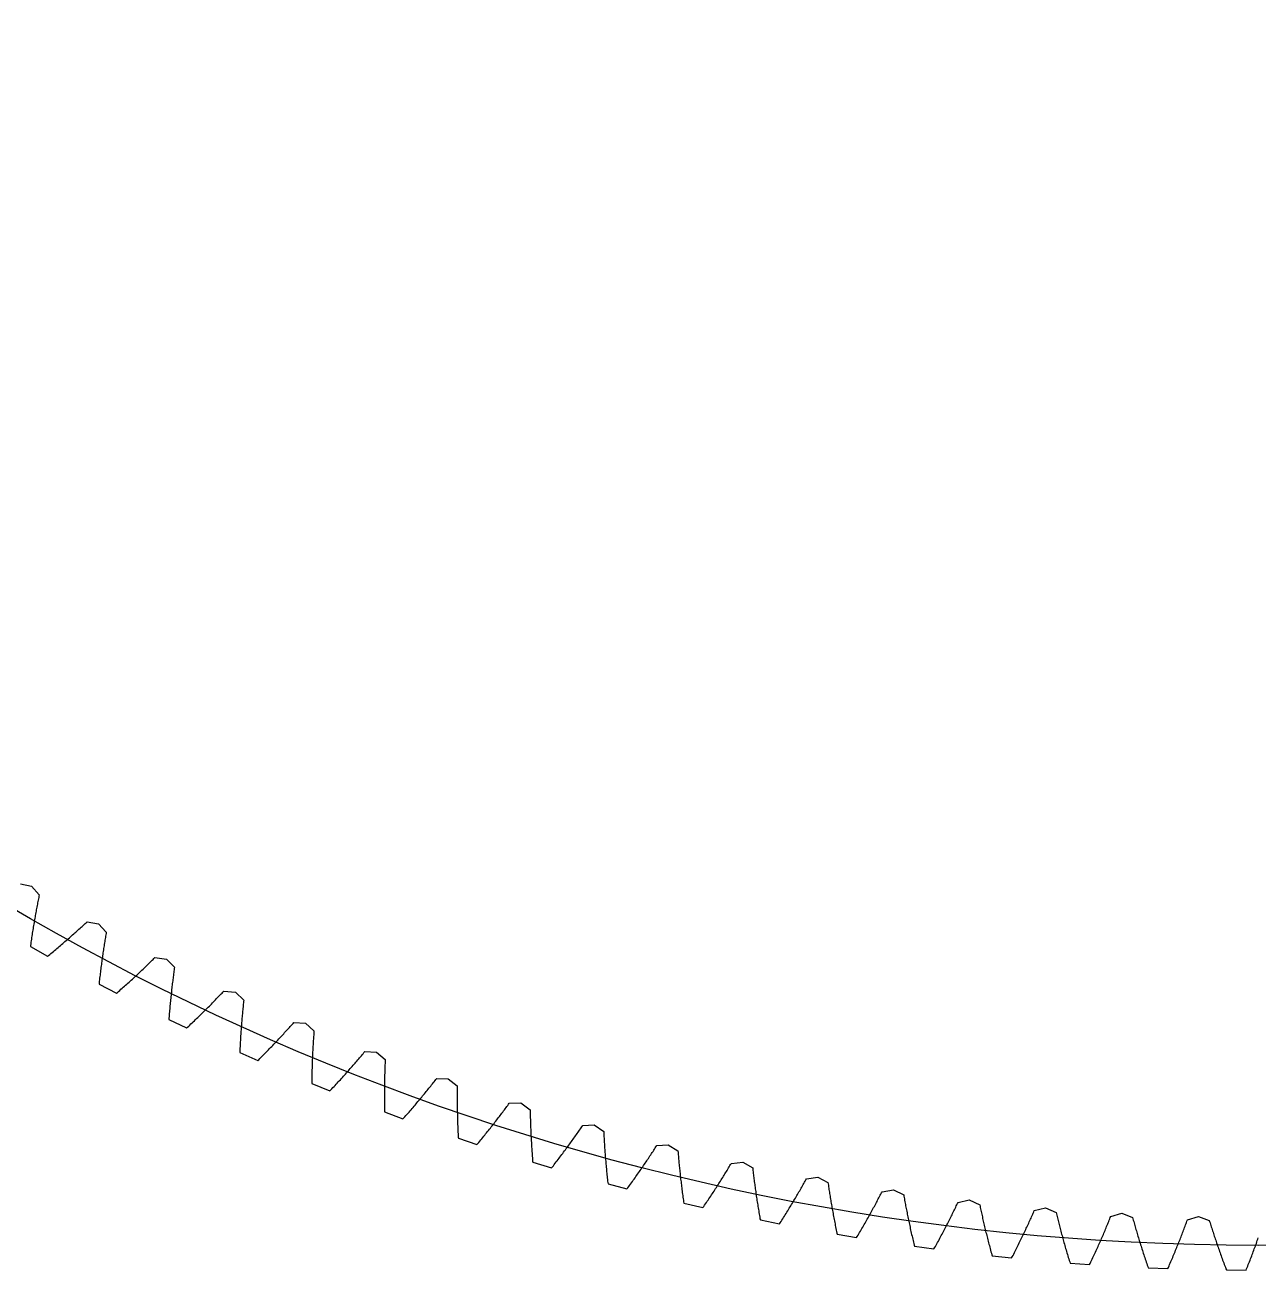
# Model space of a CAD drawing. Extents: x -119 to 119, y 119 to 356.
# Drawn here: x -58.8 to 0, y 118.9 to 178.2 of the extents above; entities that cross this region are included whole.
import ezdxf

# ---------------------------------------------------------------- set-up
doc = ezdxf.new("R2010")
doc.units = 0
doc.layers.get('0').update_dxf_attribs({"linetype": 'CONTINUOUS'})

msp = doc.modelspace()

# ---------------------------------------------------------------- linework, layer by layer
msp.add_lwpolyline([(-59.014896, 137.278392), (-58.476134, 137.169313), (-58.476134, 137.169313), (-58.115172, 136.754729), (-58.128013, 136.691906), (-58.140826, 136.628717), (-58.153582, 136.565188), (-58.166282, 136.501293), (-58.178926, 136.43706), (-58.191541, 136.372487), (-58.204128, 136.307548), (-58.216631, 136.24227), (-58.229105, 136.176625), (-58.241494, 136.110613), (-58.253856, 136.044263), (-58.266161, 135.977574), (-58.278409, 135.910518), (-58.290601, 135.843095), (-58.302737, 135.775361), (-58.314788, 135.707233), (-58.32681, 135.638766), (-58.338748, 135.56996), (-58.35063, 135.500787), (-58.362455, 135.431276), (-58.374224, 135.361398), (-58.385908, 135.291181), (-58.397535, 135.220597), (-58.409078, 135.149675), (-58.420564, 135.078385), (-58.431966, 135.006757), (-58.443312, 134.934762), (-58.454572, 134.862429), (-58.465748, 134.789728), (-58.476868, 134.716689), (-58.487903, 134.643283), (-58.498853, 134.569539), (-58.509747, 134.495427), (-58.520528, 134.420977), (-58.531252, 134.346188), (-58.532945, 134.286639), (-57.722601, 133.831866), (-57.672704, 133.864406), (-57.614453, 133.912497), (-57.556513, 133.960503), (-57.49894, 134.008396), (-57.441677, 134.056176), (-57.384781, 134.103816), (-57.328223, 134.151342), (-57.272005, 134.198783), (-57.216125, 134.246084), (-57.160583, 134.293243), (-57.105381, 134.340318), (-57.050517, 134.387251), (-56.995991, 134.434044), (-56.941776, 134.480752), (-56.887928, 134.52729), (-56.834419, 134.573744), (-56.78122, 134.620028), (-56.728388, 134.666228), (-56.675867, 134.712258), (-56.623684, 134.758176), (-56.57184, 134.803981), (-56.520306, 134.849616), (-56.469111, 134.895138), (-56.418254, 134.94052), (-56.367736, 134.98576), (-56.317529, 135.030887), (-56.26766, 135.075845), (-56.21813, 135.12069), (-56.168911, 135.165394), (-56.12003, 135.209929), (-56.07146, 135.254351), (-56.023228, 135.298632), (-55.975335, 135.342743), (-55.927752, 135.386713), (-55.88048, 135.43057), (-55.833546, 135.474258), (-55.291623, 135.382113), (-55.291623, 135.382113), (-54.917848, 134.979071), (-54.928714, 134.915882), (-54.939494, 134.852325), (-54.950247, 134.78843), (-54.960943, 134.724196), (-54.971583, 134.659596), (-54.982166, 134.594628), (-54.992693, 134.529322), (-55.003136, 134.463677), (-55.013521, 134.397694), (-55.023879, 134.331315), (-55.034124, 134.264626), (-55.04434, 134.19757), (-55.054472, 134.130175), (-55.064519, 134.062414), (-55.074538, 133.994313), (-55.084444, 133.925846), (-55.094322, 133.85704), (-55.104086, 133.787896), (-55.113795, 133.718385), (-55.123419, 133.648506), (-55.132986, 133.578318), (-55.142469, 133.507762), (-55.151867, 133.43684), (-55.16118, 133.365579), (-55.170409, 133.293979), (-55.179553, 133.222012), (-55.18864, 133.149707), (-55.197615, 133.077063), (-55.206533, 133.004052), (-55.215338, 132.930674), (-55.224059, 132.856986), (-55.232695, 132.782931), (-55.241246, 132.708509), (-55.249685, 132.633748), (-55.258039, 132.558649), (-55.257954, 132.4991), (-54.433724, 132.069981), (-54.3849, 132.104074), (-54.328145, 132.153999), (-54.271757, 132.203783), (-54.215707, 132.253454), (-54.159997, 132.303012), (-54.104625, 132.352429), (-54.049563, 132.401705), (-53.994868, 132.450868), (-53.940512, 132.499918), (-53.886467, 132.548799), (-53.83276, 132.597567), (-53.77942, 132.646222), (-53.72639, 132.694708), (-53.673671, 132.743081), (-53.621319, 132.791313), (-53.569277, 132.839404), (-53.517574, 132.887353), (-53.46621, 132.935162), (-53.415156, 132.982829), (-53.36444, 133.030383), (-53.314064, 133.077768), (-53.263998, 133.125012), (-53.21427, 133.172115), (-53.164853, 133.219077), (-53.115774, 133.265898), (-53.067035, 133.312549), (-53.018577, 133.359088), (-52.970486, 133.405457), (-52.922706, 133.451656), (-52.875236, 133.497743), (-52.828105, 133.543633), (-52.781285, 133.589409), (-52.734774, 133.635016), (-52.688603, 133.680454), (-52.642742, 133.725751), (-52.597191, 133.770906), (-52.052643, 133.695863), (-52.052643, 133.695863), (-51.666394, 133.304732), (-51.675256, 133.241232), (-51.684061, 133.177393), (-51.692782, 133.113187), (-51.701474, 133.048615), (-51.710082, 132.983732), (-51.718605, 132.918482), (-51.727072, 132.852866), (-51.735454, 132.78691), (-51.743779, 132.720616), (-51.75202, 132.653984), (-51.760176, 132.586984), (-51.768276, 132.519646), (-51.776291, 132.451969), (-51.784222, 132.383925), (-51.792068, 132.315543), (-51.799829, 132.246793), (-51.807533, 132.177705), (-51.815125, 132.108279), (-51.822632, 132.038513), (-51.830083, 131.968381), (-51.837421, 131.89791), (-51.844674, 131.827072), (-51.851842, 131.755924), (-51.858926, 131.684409), (-51.865897, 131.612527), (-51.872783, 131.540335), (-51.879585, 131.467775), (-51.886273, 131.394877), (-51.892877, 131.321612), (-51.899397, 131.248009), (-51.905803, 131.174067), (-51.912097, 131.099786), (-51.918306, 131.025138), (-51.924402, 130.950152), (-51.930385, 130.874826), (-51.928409, 130.815306), (-51.091112, 130.412292), (-51.04336, 130.447909), (-50.988214, 130.499584), (-50.933435, 130.551118), (-50.878966, 130.602538), (-50.824836, 130.65379), (-50.771016, 130.704929), (-50.717563, 130.755926), (-50.66442, 130.806783), (-50.611617, 130.857498), (-50.559152, 130.908072), (-50.507025, 130.958505), (-50.455209, 131.008797), (-50.403732, 131.05892), (-50.352565, 131.10893), (-50.301737, 131.15877), (-50.251247, 131.20847), (-50.201068, 131.258028), (-50.151228, 131.307445), (-50.101726, 131.356693), (-50.052506, 131.405799), (-50.003654, 131.454737), (-49.955083, 131.503533), (-49.906851, 131.552188), (-49.858958, 131.600674), (-49.811376, 131.649018), (-49.764103, 131.697194), (-49.71717, 131.7452), (-49.670518, 131.793065), (-49.624234, 131.84076), (-49.578232, 131.888286), (-49.53254, 131.935672), (-49.487187, 131.982859), (-49.442144, 132.029906), (-49.397412, 132.076783), (-49.35299, 132.123519), (-49.308907, 132.170057), (-48.762271, 132.112145), (-48.762271, 132.112145), (-48.363914, 131.733375), (-48.370772, 131.669621), (-48.377574, 131.6055), (-48.384291, 131.541068), (-48.390923, 131.47627), (-48.397499, 131.411133), (-48.403962, 131.345658), (-48.410368, 131.279815), (-48.41669, 131.213634), (-48.422899, 131.147114), (-48.429051, 131.080228), (-48.435119, 131.013031), (-48.441074, 130.945467), (-48.446972, 130.877536), (-48.452758, 130.809294), (-48.458459, 130.740686), (-48.464075, 130.671739), (-48.469578, 130.602454), (-48.474997, 130.53283), (-48.480331, 130.462838), (-48.485552, 130.392509), (-48.49066, 130.32184), (-48.495712, 130.250833), (-48.500623, 130.179487), (-48.505449, 130.107775), (-48.51019, 130.035723), (-48.51479, 129.963333), (-48.519306, 129.890605), (-48.523708, 129.817509), (-48.527998, 129.744103), (-48.532203, 129.67033), (-48.536267, 129.596219), (-48.540247, 129.521768), (-48.544085, 129.44698), (-48.547838, 129.371852), (-48.551451, 129.296358), (-48.547641, 129.236922), (-47.698096, 128.860409), (-47.651501, 128.897493), (-47.597991, 128.950889), (-47.544849, 129.004116), (-47.492017, 129.057202), (-47.439524, 129.110147), (-47.387369, 129.162951), (-47.335525, 129.215614), (-47.284019, 129.268107), (-47.232824, 129.320459), (-47.181968, 129.372642), (-47.13145, 129.424684), (-47.081242, 129.476585), (-47.031374, 129.528316), (-46.981816, 129.579906), (-46.932568, 129.631327), (-46.883659, 129.682579), (-46.83506, 129.733689), (-46.7868, 129.78463), (-46.73885, 129.83543), (-46.691211, 129.886061), (-46.643911, 129.936522), (-46.596921, 129.986814), (-46.550241, 130.036937), (-46.503872, 130.086918), (-46.457842, 130.136702), (-46.412094, 130.186345), (-46.366684, 130.235819), (-46.321585, 130.285123), (-46.276796, 130.33423), (-46.232318, 130.383195), (-46.18815, 130.431992), (-46.144293, 130.48059), (-46.100746, 130.52902), (-46.057538, 130.57728), (-46.014612, 130.62537), (-45.971968, 130.673292), (-45.423808, 130.632567), (-45.423808, 130.632567), (-45.013739, 130.266496), (-45.018593, 130.202545), (-45.023391, 130.138283), (-45.028076, 130.073654), (-45.032676, 130.008686), (-45.037192, 129.943352), (-45.041594, 129.877707), (-45.045912, 129.811695), (-45.050146, 129.745373), (-45.054294, 129.678684), (-45.05833, 129.611628), (-45.062281, 129.544262), (-45.066119, 129.476556), (-45.069873, 129.408484), (-45.073514, 129.340102), (-45.07707, 129.271353), (-45.080484, 129.202265), (-45.083843, 129.132838), (-45.08706, 129.063044), (-45.090193, 128.99294), (-45.093184, 128.922498), (-45.096091, 128.851688), (-45.098914, 128.780568), (-45.101454, 128.709081), (-45.103994, 128.637256), (-45.106534, 128.565092), (-45.108791, 128.492589), (-45.111049, 128.419747), (-45.113025, 128.346567), (-45.115, 128.273048), (-45.116976, 128.19919), (-45.118669, 128.124994), (-45.120362, 128.050459), (-45.121774, 127.975586), (-45.123185, 127.900345), (-45.124314, 127.824794), (-45.118613, 127.7655), (-44.257666, 127.415883), (-44.212256, 127.454406), (-44.160468, 127.509439), (-44.109019, 127.564332), (-44.05788, 127.619054), (-44.00708, 127.673608), (-43.956591, 127.72802), (-43.90644, 127.782292), (-43.8566, 127.836366), (-43.807098, 127.890298), (-43.757906, 127.944062), (-43.709026, 127.997684), (-43.660483, 128.051108), (-43.612252, 128.104392), (-43.56433, 128.157506), (-43.516748, 128.210451), (-43.469475, 128.263227), (-43.422514, 128.315833), (-43.375862, 128.36827), (-43.329521, 128.420537), (-43.283519, 128.472636), (-43.237799, 128.524564), (-43.192418, 128.576296), (-43.147347, 128.627886), (-43.102558, 128.679279), (-43.058108, 128.730502), (-43.013969, 128.781556), (-42.970111, 128.832412), (-42.926593, 128.8831), (-42.883356, 128.933617), (-42.840458, 128.983938), (-42.797843, 129.034088), (-42.755538, 129.08407), (-42.713543, 129.133854), (-42.671831, 129.18344), (-42.630457, 129.232858), (-42.589337, 129.282077), (-42.040161, 129.258596), (-42.040161, 129.258596), (-41.618803, 128.905593), (-41.621654, 128.841528), (-41.624476, 128.777125), (-41.627016, 128.712383), (-41.629556, 128.647303), (-41.632096, 128.581884), (-41.634354, 128.516098), (-41.636611, 128.450001), (-41.638869, 128.383566), (-41.640845, 128.316764), (-41.64282, 128.249652), (-41.644514, 128.182172), (-41.646207, 128.114383), (-41.6479, 128.046226), (-41.649311, 127.977759), (-41.650722, 127.908925), (-41.652134, 127.83978), (-41.653262, 127.770269), (-41.654391, 127.700447), (-41.655238, 127.630259), (-41.656085, 127.559731), (-41.656649, 127.488894), (-41.657214, 127.417689), (-41.657778, 127.346174), (-41.65806, 127.27432), (-41.65823, 127.202099), (-41.658314, 127.129568), (-41.65823, 127.056698), (-41.65806, 126.98349), (-41.657778, 126.909943), (-41.657214, 126.836057), (-41.656649, 126.761833), (-41.655802, 126.68727), (-41.654956, 126.612396), (-41.653827, 126.537156), (-41.652698, 126.461605), (-41.645134, 126.402536), (-40.773632, 126.080097), (-40.729436, 126.120031), (-40.679426, 126.176673), (-40.629699, 126.233146), (-40.58031, 126.289449), (-40.53126, 126.345583), (-40.48252, 126.401576), (-40.434091, 126.457371), (-40.385972, 126.512997), (-40.338163, 126.568454), (-40.290694, 126.623741), (-40.243534, 126.678859), (-40.196685, 126.73378), (-40.150147, 126.788559), (-40.103919, 126.843141), (-40.05803, 126.897553), (-40.012422, 126.951796), (-39.967126, 127.005842), (-39.922168, 127.059718), (-39.877492, 127.113425), (-39.833127, 127.166934), (-39.7891, 127.220274), (-39.745356, 127.273417), (-39.701922, 127.32639), (-39.65877, 127.379166), (-39.615957, 127.431772), (-39.573426, 127.48418), (-39.531205, 127.536392), (-39.489295, 127.588433), (-39.447668, 127.640278), (-39.40635, 127.691924), (-39.365343, 127.743373), (-39.324647, 127.794653), (-39.284204, 127.845735), (-39.244101, 127.89662), (-39.204279, 127.947307), (-39.16474, 127.997797), (-38.615084, 127.991588), (-38.615084, 127.991588), (-38.18286, 127.651962), (-38.183707, 127.587841), (-38.184554, 127.523381), (-38.185118, 127.458611), (-38.185683, 127.393474), (-38.185965, 127.327999), (-38.186247, 127.262184), (-38.186416, 127.19606), (-38.186473, 127.129568), (-38.186416, 127.062766), (-38.186247, 126.995597), (-38.185965, 126.928118), (-38.1854, 126.8603), (-38.184836, 126.792115), (-38.184272, 126.72362), (-38.183425, 126.654814), (-38.182578, 126.585641), (-38.181449, 126.51613), (-38.18032, 126.446308), (-38.179192, 126.37612), (-38.17778, 126.30562), (-38.176087, 126.234783), (-38.174394, 126.163606), (-38.1727, 126.092119), (-38.170725, 126.020266), (-38.168749, 125.948101), (-38.166492, 125.875598), (-38.164234, 125.802757), (-38.161694, 125.729577), (-38.159154, 125.656086), (-38.156332, 125.582257), (-38.153425, 125.508089), (-38.150348, 125.433582), (-38.147159, 125.358765), (-38.143801, 125.283609), (-38.14033, 125.208115), (-38.130903, 125.1493), (-37.249721, 124.854434), (-37.206795, 124.895723), (-37.158563, 124.953917), (-37.11067, 125.011914), (-37.063087, 125.069741), (-37.015787, 125.127399), (-36.968825, 125.18486), (-36.922174, 125.242151), (-36.875833, 125.299272), (-36.829802, 125.356197), (-36.784082, 125.412952), (-36.738673, 125.469509), (-36.693574, 125.525897), (-36.648785, 125.582116), (-36.604307, 125.638108), (-36.560139, 125.69396), (-36.516254, 125.749586), (-36.472707, 125.805043), (-36.429442, 125.860302), (-36.386488, 125.915364), (-36.343816, 125.970256), (-36.301482, 126.02495), (-36.259431, 126.079448), (-36.217662, 126.133747), (-36.176204, 126.187849), (-36.135056, 126.241782), (-36.094218, 126.295489), (-36.053663, 126.349026), (-36.01339, 126.402338), (-35.973427, 126.455452), (-35.933747, 126.508397), (-35.894377, 126.561116), (-35.855289, 126.613638), (-35.816484, 126.665962), (-35.777988, 126.71806), (-35.739776, 126.769989), (-35.701873, 126.821692), (-35.152274, 126.832755), (-35.152274, 126.832755), (-34.70958, 126.506873), (-34.708451, 126.44278), (-34.70704, 126.378321), (-34.705629, 126.313551), (-34.704218, 126.248414), (-34.702524, 126.182967), (-34.700831, 126.117209), (-34.698855, 126.051084), (-34.69688, 125.984621), (-34.694622, 125.917847), (-34.692364, 125.850735), (-34.689824, 125.783284), (-34.687284, 125.715522), (-34.684744, 125.647394), (-34.681922, 125.578955), (-34.678987, 125.510177), (-34.675911, 125.441089), (-34.672693, 125.371662), (-34.669335, 125.301897), (-34.665835, 125.231793), (-34.662223, 125.161379), (-34.658441, 125.090597), (-34.654546, 125.019534), (-34.650482, 124.948103), (-34.646277, 124.876362), (-34.641931, 124.804311), (-34.637444, 124.731893), (-34.632815, 124.659164), (-34.628018, 124.586125), (-34.623079, 124.512747), (-34.617999, 124.439031), (-34.612749, 124.365004), (-34.607359, 124.290638), (-34.601799, 124.215934), (-34.596098, 124.14092), (-34.590228, 124.065594), (-34.578967, 124.00709), (-33.688951, 123.740023), (-33.647352, 123.782667), (-33.600983, 123.842328), (-33.554924, 123.901821), (-33.509176, 123.961116), (-33.463738, 124.020213), (-33.418582, 124.079141), (-33.373766, 124.137872), (-33.329231, 124.196404), (-33.285007, 124.254768), (-33.241093, 124.312906), (-33.19749, 124.370874), (-33.154197, 124.428645), (-33.111186, 124.486247), (-33.068486, 124.543622), (-33.026096, 124.600801), (-32.983988, 124.65781), (-32.942191, 124.714593), (-32.900676, 124.771178), (-32.859472, 124.827566), (-32.81855, 124.883785), (-32.777938, 124.939778), (-32.737637, 124.995573), (-32.697589, 125.051143), (-32.657881, 125.106543), (-32.618426, 125.161717), (-32.579282, 125.216694), (-32.54042, 125.271445), (-32.501868, 125.326027), (-32.463571, 125.380383), (-32.425584, 125.434513), (-32.387879, 125.488446), (-32.350484, 125.542181), (-32.313344, 125.59569), (-32.276486, 125.649002), (-32.239938, 125.702088), (-32.203644, 125.754948), (-31.654694, 125.783255), (-31.654694, 125.783255), (-31.201981, 125.471456), (-31.198792, 125.40742), (-31.19549, 125.343045), (-31.192047, 125.278332), (-31.188462, 125.213308), (-31.184737, 125.147945), (-31.180899, 125.082244), (-31.17692, 125.016232), (-31.172799, 124.949881), (-31.168538, 124.883192), (-31.164163, 124.816193), (-31.159619, 124.748854), (-31.154963, 124.681178), (-31.150137, 124.61319), (-31.14517, 124.544864), (-31.14009, 124.476228), (-31.13484, 124.407253), (-31.12945, 124.337967), (-31.12389, 124.268343), (-31.118217, 124.19838), (-31.112375, 124.128107), (-31.106392, 124.057495), (-31.10024, 123.986572), (-31.093946, 123.915311), (-31.087483, 123.84374), (-31.080879, 123.771858), (-31.074134, 123.699637), (-31.067192, 123.627078), (-31.060108, 123.554208), (-31.052883, 123.481028), (-31.045489, 123.407509), (-31.037897, 123.333679), (-31.030192, 123.259511), (-31.02229, 123.185033), (-31.014218, 123.110244), (-31.006006, 123.035116), (-30.992911, 122.977007), (-30.094936, 122.738049), (-30.054719, 122.781963), (-30.010241, 122.843064), (-29.966073, 122.903968), (-29.922188, 122.964646), (-29.878641, 123.025154), (-29.835376, 123.085465), (-29.792394, 123.145578), (-29.74975, 123.205494), (-29.707388, 123.265212), (-29.665309, 123.324705), (-29.62354, 123.384028), (-29.582082, 123.443125), (-29.540906, 123.502025), (-29.500012, 123.560727), (-29.459428, 123.619204), (-29.419155, 123.677511), (-29.379164, 123.735564), (-29.339455, 123.793448), (-29.300029, 123.851106), (-29.260913, 123.908566), (-29.222079, 123.965801), (-29.183528, 124.022838), (-29.145258, 124.079649), (-29.107299, 124.136263), (-29.069594, 124.192651), (-29.0322, 124.248813), (-28.995088, 124.304778), (-28.958258, 124.360545), (-28.92171, 124.416058), (-28.885444, 124.471374), (-28.849433, 124.526463), (-28.813732, 124.581327), (-28.778313, 124.635994), (-28.743148, 124.690434), (-28.708265, 124.744649), (-28.673665, 124.79861), (-28.125872, 124.844161), (-28.125872, 124.844161), (-27.663592, 124.546727), (-27.658399, 124.482832), (-27.653065, 124.418598), (-27.64759, 124.354026), (-27.641973, 124.289143), (-27.636188, 124.223921), (-27.630289, 124.158389), (-27.62425, 124.092518), (-27.618041, 124.026309), (-27.611691, 123.959818), (-27.6052, 123.892959), (-27.598568, 123.825818), (-27.591766, 123.758311), (-27.584823, 123.690521), (-27.577711, 123.622393), (-27.570458, 123.553926), (-27.563036, 123.485148), (-27.555472, 123.41606), (-27.547739, 123.346662), (-27.539865, 123.276896), (-27.531822, 123.206849), (-27.523609, 123.136462), (-27.515256, 123.065766), (-27.506732, 122.994759), (-27.498012, 122.923413), (-27.48915, 122.851757), (-27.480147, 122.77979), (-27.470947, 122.707485), (-27.461577, 122.634897), (-27.452038, 122.561971), (-27.442329, 122.488706), (-27.432452, 122.415159), (-27.422404, 122.341273), (-27.41216, 122.267077), (-27.401746, 122.19257), (-27.391162, 122.117753), (-27.376289, 122.060095), (-26.471231, 121.849444), (-26.432397, 121.8946), (-26.389866, 121.957056), (-26.347618, 122.019314), (-26.305679, 122.081375), (-26.264052, 122.14321), (-26.222706, 122.204847), (-26.181643, 122.266287), (-26.14089, 122.327501), (-26.100419, 122.388517), (-26.060231, 122.449308), (-26.020353, 122.509901), (-25.980757, 122.570268), (-25.941472, 122.630438), (-25.90244, 122.690382), (-25.863719, 122.750128), (-25.825281, 122.809649), (-25.787124, 122.868972), (-25.74925, 122.928041), (-25.711686, 122.986913), (-25.674376, 123.045559), (-25.637349, 123.104007), (-25.600632, 123.162229), (-25.564169, 123.220198), (-25.527988, 123.277969), (-25.492089, 123.335542), (-25.456473, 123.392861), (-25.421138, 123.449955), (-25.386058, 123.506823), (-25.351288, 123.563493), (-25.316773, 123.619909), (-25.282511, 123.6761), (-25.24856, 123.732064), (-25.214862, 123.787803), (-25.181419, 123.843316), (-25.148286, 123.898604), (-25.115379, 123.953637), (-24.569279, 124.016375), (-24.569279, 124.016375), (-24.097911, 123.733616), (-24.090686, 123.669891), (-24.083349, 123.605854), (-24.075842, 123.541508), (-24.068193, 123.476822), (-24.060376, 123.411798), (-24.052417, 123.346492), (-24.044289, 123.280847), (-24.03602, 123.214892), (-24.027582, 123.148598), (-24.019002, 123.081994), (-24.010253, 123.015079), (-24.001335, 122.947853), (-23.992247, 122.880289), (-23.983019, 122.812415), (-23.973621, 122.74423), (-23.964053, 122.675706), (-23.954317, 122.606901), (-23.944411, 122.537756), (-23.934335, 122.468301), (-23.924119, 122.398536), (-23.913705, 122.328432), (-23.903122, 122.258046), (-23.892341, 122.187321), (-23.881419, 122.116286), (-23.870299, 122.04494), (-23.859038, 121.973284), (-23.847552, 121.901317), (-23.835924, 121.82904), (-23.824099, 121.756452), (-23.812105, 121.683554), (-23.799913, 121.610346), (-23.787552, 121.536827), (-23.774993, 121.462969), (-23.762236, 121.38883), (-23.74931, 121.314379), (-23.732603, 121.257201), (-22.821392, 121.075083), (-22.783998, 121.121452), (-22.743442, 121.185206), (-22.703197, 121.248763), (-22.663235, 121.312093), (-22.623554, 121.375226), (-22.584156, 121.438134), (-22.54504, 121.500815), (-22.506234, 121.563299), (-22.467711, 121.625558), (-22.42947, 121.68759), (-22.391511, 121.749397), (-22.353834, 121.810978), (-22.31644, 121.872361), (-22.279328, 121.93349), (-22.24247, 121.994422), (-22.205922, 122.055128), (-22.169656, 122.115608), (-22.133673, 122.175863), (-22.097944, 122.235863), (-22.062496, 122.295666), (-22.027332, 122.355243), (-21.992449, 122.414566), (-21.957848, 122.473692), (-21.923502, 122.532563), (-21.889438, 122.591209), (-21.855628, 122.649629), (-21.8221, 122.707795), (-21.788826, 122.765764), (-21.755834, 122.823478), (-21.723124, 122.880938), (-21.690669, 122.938201), (-21.658467, 122.99521), (-21.62652, 123.051965), (-21.594854, 123.108494), (-21.563471, 123.164798), (-21.532314, 123.220847), (-20.988472, 123.300688), (-20.988472, 123.300688), (-20.508412, 123.032887), (-20.499211, 122.969415), (-20.48987, 122.905661), (-20.48033, 122.841568), (-20.47065, 122.777137), (-20.460801, 122.712424), (-20.45081, 122.647371), (-20.440622, 122.582037), (-20.430292, 122.516364), (-20.419766, 122.45038), (-20.409098, 122.384086), (-20.398232, 122.317454), (-20.387225, 122.250539), (-20.376021, 122.183313), (-20.364676, 122.115749), (-20.353133, 122.047875), (-20.341421, 121.979718), (-20.329511, 121.911223), (-20.31746, 121.842445), (-20.305212, 121.773329), (-20.292766, 121.703902), (-20.280178, 121.634194), (-20.267394, 121.564146), (-20.254412, 121.493816), (-20.24126, 121.423176), (-20.227911, 121.352197), (-20.214364, 121.280936), (-20.200648, 121.209364), (-20.186763, 121.137482), (-20.172652, 121.065318), (-20.158371, 120.992815), (-20.143893, 120.92003), (-20.129218, 120.846935), (-20.114345, 120.773529), (-20.099274, 120.699812), (-20.084034, 120.625785), (-20.06552, 120.569172), (-19.14906, 120.415784), (-19.113133, 120.463282), (-19.07461, 120.528306), (-19.03634, 120.593076), (-18.998382, 120.657648), (-18.960705, 120.721967), (-18.92331, 120.786088), (-18.886198, 120.849983), (-18.849368, 120.913624), (-18.81282, 120.977067), (-18.776527, 121.040257), (-18.740543, 121.103249), (-18.704814, 121.165987), (-18.669367, 121.228499), (-18.634202, 121.290786), (-18.599291, 121.352846), (-18.564662, 121.414653), (-18.530316, 121.476234), (-18.496224, 121.537589), (-18.462413, 121.598718), (-18.428857, 121.659594), (-18.395583, 121.720215), (-18.362591, 121.780639), (-18.329854, 121.840808), (-18.29737, 121.900724), (-18.26514, 121.960414), (-18.233192, 122.01985), (-18.201527, 122.07906), (-18.170088, 122.138045), (-18.13893, 122.196747), (-18.108027, 122.255224), (-18.077378, 122.313474), (-18.046982, 122.371471), (-18.016869, 122.429214), (-17.986982, 122.486702), (-17.957377, 122.543965), (-17.927997, 122.600974), (-17.386921, 122.697861), (-17.386921, 122.697861), (-16.898705, 122.445244), (-16.887529, 122.382111), (-16.876155, 122.318667), (-16.864612, 122.254913), (-16.852928, 122.19082), (-16.841047, 122.126446), (-16.828996, 122.06176), (-16.816776, 121.996736), (-16.804386, 121.93143), (-16.791799, 121.865813), (-16.779042, 121.799886), (-16.766117, 121.733649), (-16.752993, 121.667101), (-16.739701, 121.600242), (-16.72621, 121.533073), (-16.712551, 121.465622), (-16.698694, 121.397861), (-16.684667, 121.32976), (-16.670443, 121.261378), (-16.656022, 121.192713), (-16.641431, 121.12371), (-16.626642, 121.054424), (-16.611656, 120.984828), (-16.596473, 120.914922), (-16.581092, 120.844733), (-16.565541, 120.774206), (-16.549765, 120.703396), (-16.53382, 120.632305), (-16.517648, 120.560902), (-16.501308, 120.48919), (-16.484741, 120.417195), (-16.467977, 120.34489), (-16.451016, 120.272274), (-16.433856, 120.199376), (-16.416472, 120.126167), (-16.398917, 120.052677), (-16.378654, 119.996684), (-15.457791, 119.872139), (-15.423388, 119.920738), (-15.386925, 119.986947), (-15.350716, 120.052902), (-15.314817, 120.118604), (-15.279172, 120.184108), (-15.24381, 120.249357), (-15.20873, 120.314381), (-15.173904, 120.379151), (-15.13936, 120.443696), (-15.105098, 120.508014), (-15.07109, 120.572107), (-15.037336, 120.635945), (-15.003893, 120.69953), (-14.970675, 120.762889), (-14.93774, 120.825994), (-14.905087, 120.888873), (-14.872688, 120.951498), (-14.840543, 121.013897), (-14.808652, 121.076043), (-14.777043, 121.137962), (-14.745688, 121.1996), (-14.714587, 121.261011), (-14.683768, 121.322197), (-14.653175, 121.3831), (-14.622865, 121.443778), (-14.59278, 121.504202), (-14.562977, 121.564372), (-14.533428, 121.624288), (-14.504106, 121.683978), (-14.475065, 121.743385), (-14.446278, 121.802567), (-14.417717, 121.861467), (-14.38941, 121.920141), (-14.361358, 121.978533), (-14.333559, 122.036699), (-14.305986, 122.094611), (-13.768211, 122.208431), (-13.768211, 122.208431), (-13.272318, 121.971308), (-13.259139, 121.908542), (-13.24579, 121.845465), (-13.232271, 121.782106), (-13.218555, 121.718437), (-13.20467, 121.654457), (-13.190587, 121.590167), (-13.176335, 121.525594), (-13.161885, 121.460683), (-13.147266, 121.39549), (-13.132449, 121.330014), (-13.117435, 121.2642), (-13.102223, 121.198104), (-13.086842, 121.131697), (-13.071263, 121.065008), (-13.055487, 120.99798), (-13.039513, 120.930698), (-13.023342, 120.863078), (-13.006973, 120.795175), (-12.990407, 120.72699), (-12.973643, 120.658495), (-12.956681, 120.589689), (-12.939522, 120.520601), (-12.922165, 120.451203), (-12.904583, 120.381522), (-12.886831, 120.311559), (-12.868854, 120.241286), (-12.85065, 120.170702), (-12.832249, 120.099836), (-12.813651, 120.028688), (-12.794855, 119.957229), (-12.775833, 119.885488), (-12.756586, 119.813465), (-12.73714, 119.741132), (-12.717498, 119.668516), (-12.697601, 119.595618), (-12.675588, 119.540274), (-11.751282, 119.444714), (-11.718431, 119.494385), (-11.684056, 119.561666), (-11.649964, 119.628722), (-11.616126, 119.695553), (-11.582569, 119.762129), (-11.549267, 119.828451), (-11.516219, 119.894548), (-11.483453, 119.96039), (-11.450969, 120.026007), (-11.418739, 120.091369), (-11.386764, 120.156478), (-11.355042, 120.221333), (-11.323574, 120.285962), (-11.292388, 120.350308), (-11.261457, 120.414429), (-11.230779, 120.478296), (-11.200356, 120.541937), (-11.170186, 120.605296), (-11.140299, 120.668429), (-11.110637, 120.73128), (-11.08123, 120.793905), (-11.052076, 120.856248), (-11.023177, 120.918365), (-10.994531, 120.9802), (-10.96614, 121.041809), (-10.937974, 121.103136), (-10.910062, 121.164209), (-10.882404, 121.225028), (-10.855, 121.285593), (-10.827822, 121.345904), (-10.800898, 121.40596), (-10.7742, 121.465735), (-10.747756, 121.525256), (-10.721566, 121.584522), (-10.695601, 121.643507), (-10.669863, 121.702237), (-10.135926, 121.832934), (-10.135926, 121.832934), (-9.632809, 121.611475), (-9.617682, 121.54916), (-9.602357, 121.486563), (-9.586863, 121.423628), (-9.571143, 121.360438), (-9.555254, 121.29691), (-9.539168, 121.233099), (-9.522883, 121.169007), (-9.506402, 121.104604), (-9.48975, 121.03989), (-9.472874, 120.974894), (-9.455799, 120.909588), (-9.438527, 120.844), (-9.421058, 120.778129), (-9.40339, 120.711948), (-9.385526, 120.645456), (-9.367435, 120.578711), (-9.349147, 120.511626), (-9.330662, 120.444288), (-9.311979, 120.37664), (-9.29307, 120.308709), (-9.273963, 120.240467), (-9.254631, 120.171944), (-9.235101, 120.103138), (-9.215346, 120.03405), (-9.195393, 119.964652), (-9.175214, 119.894971), (-9.154809, 119.825008), (-9.134207, 119.754763), (-9.113379, 119.684236), (-9.092325, 119.613398), (-9.071074, 119.542306), (-9.049568, 119.470904), (-9.027866, 119.399219), (-9.005937, 119.327253), (-8.983782, 119.255004), (-8.960048, 119.200394), (-8.033202, 119.133902), (-8.001903, 119.184589), (-7.969645, 119.252944), (-7.937669, 119.321044), (-7.905976, 119.38889), (-7.874508, 119.456482), (-7.843322, 119.52382), (-7.812363, 119.590933), (-7.781685, 119.657763), (-7.751262, 119.724368), (-7.721092, 119.79069), (-7.691176, 119.856786), (-7.661515, 119.9226), (-7.632107, 119.988189), (-7.602954, 120.053495), (-7.574054, 120.118547), (-7.545409, 120.183346), (-7.516989, 120.24789), (-7.488851, 120.31218), (-7.46094, 120.376216), (-7.433254, 120.43997), (-7.40585, 120.50347), (-7.378672, 120.566716), (-7.35172, 120.629708), (-7.325021, 120.692418), (-7.298577, 120.754874), (-7.272359, 120.817076), (-7.246394, 120.878995), (-7.220656, 120.940661), (-7.195171, 121.002044), (-7.169884, 121.063173), (-7.144879, 121.124049), (-7.120072, 121.184642), (-7.095518, 121.244953), (-7.071191, 121.30501), (-7.047089, 121.364784), (-7.023213, 121.424305), (-6.493651, 121.571681), (-6.493651, 121.571681), (-5.983817, 121.366167), (-5.966742, 121.30436), (-5.94947, 121.242243), (-5.931972, 121.179872), (-5.914305, 121.117162), (-5.896412, 121.054199), (-5.87835, 120.990924), (-5.860062, 120.92734), (-5.841548, 120.863501), (-5.822865, 120.799352), (-5.803956, 120.734921), (-5.78485, 120.670179), (-5.765518, 120.605183), (-5.745988, 120.539877), (-5.726261, 120.47426), (-5.706308, 120.40839), (-5.686129, 120.342237), (-5.665752, 120.275773), (-5.64515, 120.209028), (-5.62435, 120.142), (-5.603325, 120.07469), (-5.582073, 120.007098), (-5.560596, 119.939223), (-5.538922, 119.871067), (-5.516993, 119.802628), (-5.494867, 119.733878), (-5.472515, 119.664875), (-5.449937, 119.59559), (-5.427133, 119.526022), (-5.404104, 119.456172), (-5.380849, 119.38604), (-5.35734, 119.315653), (-5.333633, 119.244957), (-5.309672, 119.174006), (-5.285486, 119.102745), (-5.261074, 119.031258), (-5.235646, 118.977382), (-4.307163, 118.940072), (-4.277473, 118.99169), (-4.247388, 119.061032), (-4.217585, 119.130092), (-4.188008, 119.198898), (-4.158686, 119.26745), (-4.129617, 119.335748), (-4.100802, 119.403791), (-4.072241, 119.471553), (-4.043934, 119.53906), (-4.015853, 119.606314), (-3.988026, 119.673314), (-3.960453, 119.740031), (-3.933105, 119.806494), (-3.90604, 119.872704), (-3.879173, 119.938631), (-3.852587, 120.004304), (-3.8262, 120.069723), (-3.800094, 120.13486), (-3.774186, 120.199714), (-3.74856, 120.264315), (-3.723132, 120.328662), (-3.697958, 120.392726), (-3.673009, 120.456508), (-3.648315, 120.520037), (-3.623818, 120.583311), (-3.599575, 120.646275), (-3.575558, 120.708984), (-3.551767, 120.77144), (-3.528229, 120.833614), (-3.50489, 120.895505), (-3.481776, 120.957114), (-3.458916, 121.018441), (-3.436253, 121.079514), (-3.413816, 121.140305), (-3.391606, 121.200813), (-3.36962, 121.261068), (-2.844941, 121.42501), (-2.844941, 121.42501), (-2.328926, 121.235583), (-2.309904, 121.174341), (-2.290685, 121.112816), (-2.27124, 121.05101), (-2.251625, 120.988892), (-2.231757, 120.926521), (-2.211691, 120.86384), (-2.191427, 120.800876), (-2.170938, 120.73763), (-2.150223, 120.674102), (-2.12931, 120.610291), (-2.108172, 120.546199), (-2.086836, 120.481824), (-2.065246, 120.417167), (-2.043458, 120.352227), (-2.021445, 120.287006), (-1.999206, 120.221502), (-1.976769, 120.155716), (-1.954078, 120.089648), (-1.931162, 120.023326), (-1.908048, 119.956693), (-1.88468, 119.889806), (-1.861086, 119.822637), (-1.837267, 119.755186), (-1.813221, 119.687481), (-1.78895, 119.619466), (-1.764425, 119.551196), (-1.739674, 119.482644), (-1.714698, 119.413838), (-1.689495, 119.34475), (-1.664039, 119.27538), (-1.638356, 119.205756), (-1.61242, 119.13585), (-1.586258, 119.065661), (-1.559842, 118.995218), (-1.5332, 118.924522), (-1.506079, 118.871492), (-0.57689, 118.863336), (-0.548838, 118.915886), (-0.520954, 118.986131), (-0.493296, 119.056094), (-0.465921, 119.125802), (-0.438771, 119.195229), (-0.411847, 119.264402), (-0.385205, 119.33332), (-0.358761, 119.401957), (-0.332599, 119.470311), (-0.306634, 119.538411), (-0.280952, 119.606258), (-0.255468, 119.673822), (-0.230237, 119.741103), (-0.205232, 119.808131), (-0.180481, 119.874877), (-0.155956, 119.94134), (-0.131657, 120.007549), (-0.107583, 120.073476), (-0.083735, 120.139121), (-0.060142, 120.204512), (-0.036774, 120.269593), (-0.013603, 120.334419), (0.009313, 120.398963)])
at = {"linetype": 'Continuous'}
msp.add_circle((0, 237.631111), 117.593536, dxfattribs=at)

doc.saveas('drawing.dxf')
